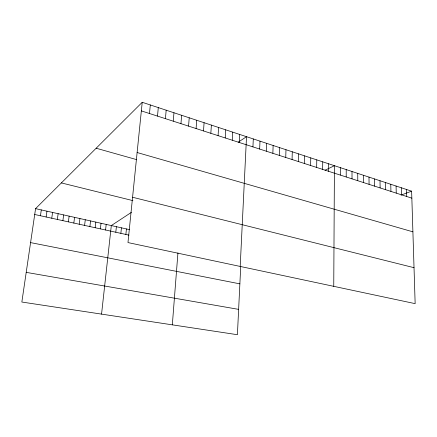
<?xml version="1.0" encoding="UTF-8"?>
<svg xmlns="http://www.w3.org/2000/svg" width="437" height="437" viewBox="0 0 437 437"><rect width="100%" height="100%" fill="white"/><g stroke="black" fill="none" stroke-linecap="round" stroke-linejoin="round"><path stroke-width="0.66" d="M340.336 175.09L340.357 167.655M333.753 286.333L334.431 165.699L325.112 170.19M328.548 171.282L328.613 163.782M322.643 169.381L322.73 161.837M316.667 167.453L316.776 159.876M310.625 165.503L310.756 157.894M304.513 163.531L304.665 155.883M298.329 161.537L298.509 153.851M292.074 159.516L292.277 151.792M285.743 157.473L285.973 149.716M279.336 155.408L279.593 147.608M272.857 153.316L273.136 145.483M266.297 151.202L266.603 143.325M259.66 149.061L259.988 141.146M252.936 146.892L253.296 138.939M240.197 266.439L246.523 136.705L238.225 142.156M240.727 266.259L237.406 334.709L21.85 302.038L35.577 208.64L142.222 102.291L411.627 191.166L415.15 303.644L127.97 242.573L142.222 102.291M239.252 142.473L239.667 134.438M232.276 140.228L232.73 132.149M225.219 137.95L225.7 129.833M218.074 135.645L218.587 127.484M210.836 133.307L211.382 125.108M203.511 130.942L204.084 122.704M196.087 128.549L196.699 120.262M172.325 324.844L177.935 252.892M188.565 126.124L189.216 117.793M180.951 123.666L181.634 115.297M173.238 121.18L173.959 112.762M165.421 118.656L166.18 110.195M157.506 116.1L158.298 107.595M149.481 113.511L150.312 104.962M125.872 234.445L126.435 228.939M120.858 233.347L121.437 227.824M115.8 232.244L116.395 226.699M101.553 314.116L111.315 225.563L131.439 212.338M105.563 230.004L106.196 224.416M100.384 228.868L101.029 223.263M95.162 227.726L95.823 222.1M89.891 226.574L90.574 220.931M84.581 225.41L85.281 219.745M79.228 224.241L79.938 218.555M73.826 223.056L74.558 217.353M68.38 221.865L69.128 216.14M62.89 220.663L63.655 214.917M57.351 219.45L58.137 213.682M51.763 218.227L52.566 212.437M46.131 216.998L46.95 211.186M40.45 215.752L41.291 209.918M401.029 195.11L411.627 191.166M26.215 272.36L238.635 309.369M30.585 242.606L239.869 283.859M34.714 214.496L128.981 235.128M35.577 208.64L129.538 229.633M61.371 182.917L132.892 200.621M132.575 197.256L414.025 267.684M96.162 148.23L136.524 159.598M137.12 152.524L412.899 231.834M141.348 110.889L411.845 198.158M406.497 189.472L406.7 196.497M401.313 187.763L401.499 194.82M396.075 186.036L396.244 193.127M390.776 184.288L390.929 191.411M385.418 182.519L385.554 189.674M380.004 180.732L380.124 187.926M374.531 178.93L374.629 186.151M368.992 177.1L369.074 184.359M363.393 175.253L363.453 182.546M357.734 173.385L357.772 180.716M352.003 171.501L352.025 178.859M346.213 169.589L346.213 176.985"/></g></svg>
